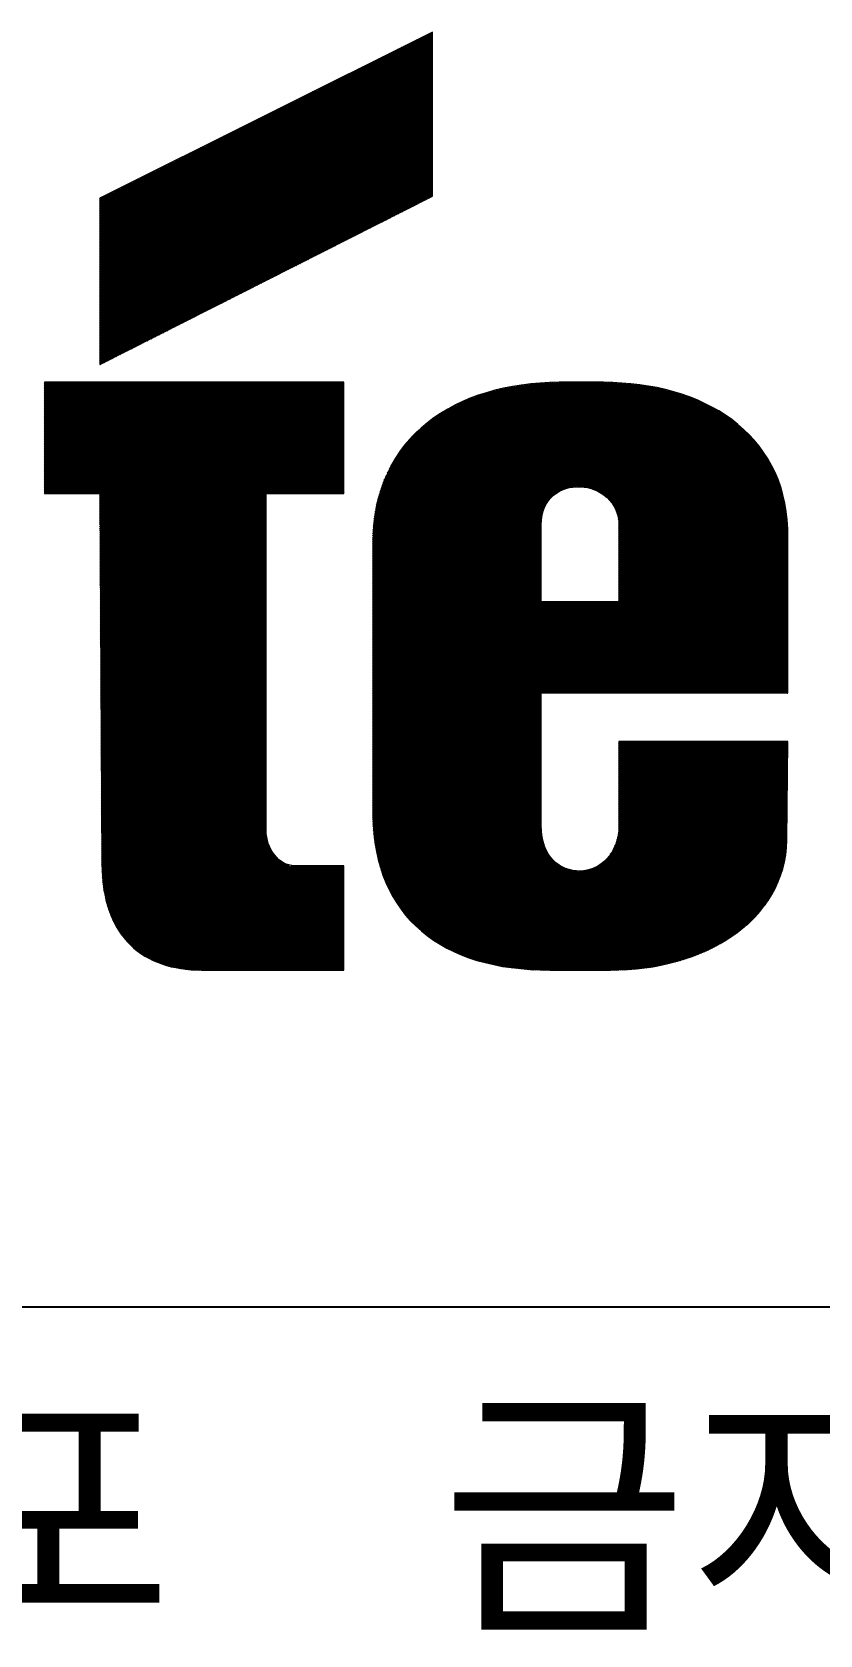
# Model space of a CAD drawing. Header units: millimetres. Extents: x 1599 to 2158, y -510 to -79.
# Drawn here: x 2036.37 to 2043.58, y -500.8 to -486.12 of the extents above; entities that cross this region are included whole.
import ezdxf

# ---------------------------------------------------------------- set-up
doc = ezdxf.new("R2010")
doc.units = ezdxf.units.MM
doc.styles.add('ROMANS', font='txt', dxfattribs={"height": 0.2})

msp = doc.modelspace()

# ---------------------------------------------------------------- hatches: boundary and pattern name
h = msp.add_hatch()
h.set_pattern_fill('ANSI31', color=256, scale=0.1, style=0)
h.set_pattern_definition([(45, (1531.588081, -317.497755), (-0.00883883476, 0.00883883476), [])])
h.paths.add_polyline_path([(2043.283, -490.672), (2043.278, -490.591), (2043.27, -490.513), (2043.256, -490.437), (2043.24, -490.363), (2043.22, -490.292), (2043.195, -490.222), (2043.167, -490.156), (2043.136, -490.092), (2043.101, -490.031), (2043.063, -489.973), (2043.022, -489.917), (2042.977, -489.862), (2042.929, -489.811), (2042.88, -489.763), (2042.827, -489.717), (2042.771, -489.672), (2042.713, -489.631), (2042.652, -489.593), (2042.589, -489.558), (2042.523, -489.525), (2042.455, -489.493), (2042.385, -489.465), (2042.314, -489.441), (2042.24, -489.417), (2042.166, -489.398), (2042.088, -489.379), (2042.01, -489.366), (2041.929, -489.353), (2041.848, -489.345), (2041.766, -489.338), (2041.683, -489.333), (2041.597, -489.331), (2041.192, -489.331), (2041.103, -489.333), (2041.015, -489.338), (2040.931, -489.345), (2040.847, -489.356), (2040.764, -489.369), (2040.683, -489.384), (2040.604, -489.404), (2040.526, -489.426), (2040.45, -489.45), (2040.377, -489.477), (2040.306, -489.508), (2040.237, -489.541), (2040.171, -489.576), (2040.106, -489.616), (2040.043, -489.657), (2039.986, -489.702), (2039.929, -489.75), (2039.875, -489.799), (2039.825, -489.852), (2039.777, -489.908), (2039.734, -489.966), (2039.693, -490.027), (2039.655, -490.092), (2039.622, -490.16), (2039.59, -490.229), (2039.564, -490.302), (2039.541, -490.376), (2039.521, -490.455), (2039.506, -490.536), (2039.495, -490.619), (2039.488, -490.705), (2039.485, -490.794), (2039.485, -493.293), (2039.488, -493.379), (2039.495, -493.463), (2039.505, -493.544), (2039.519, -493.624), (2039.536, -493.7), (2039.556, -493.773), (2039.579, -493.844), (2039.605, -493.911), (2039.635, -493.976), (2039.668, -494.039), (2039.705, -494.098), (2039.744, -494.156), (2039.786, -494.211), (2039.832, -494.262), (2039.88, -494.31), (2039.931, -494.356), (2039.984, -494.399), (2040.042, -494.44), (2040.101, -494.478), (2040.162, -494.513), (2040.228, -494.544), (2040.296, -494.574), (2040.366, -494.601), (2040.438, -494.625), (2040.514, -494.645), (2040.592, -494.663), (2040.673, -494.68), (2040.756, -494.692), (2040.84, -494.701), (2040.928, -494.71), (2041.019, -494.713), (2041.109, -494.715), (2041.658, -494.715), (2041.737, -494.713), (2041.817, -494.71), (2041.895, -494.703), (2041.972, -494.695), (2042.048, -494.683), (2042.123, -494.668), (2042.197, -494.652), (2042.27, -494.634), (2042.341, -494.612), (2042.409, -494.589), (2042.476, -494.563), (2042.542, -494.535), (2042.605, -494.503), (2042.666, -494.47), (2042.726, -494.435), (2042.782, -494.397), (2042.837, -494.358), (2042.888, -494.316), (2042.937, -494.273), (2042.984, -494.227), (2043.027, -494.179), (2043.066, -494.13), (2043.103, -494.077), (2043.137, -494.022), (2043.167, -493.968), (2043.194, -493.908), (2043.217, -493.849), (2043.237, -493.787), (2043.253, -493.723), (2043.265, -493.659), (2043.271, -493.591), (2043.275, -493.521), (2043.283, -492.622), (2041.739, -492.622), (2041.739, -493.374), (2041.737, -493.455), (2041.717, -493.544), (2041.684, -493.619), (2041.645, -493.679), (2041.584, -493.737), (2041.521, -493.775), (2041.457, -493.798), (2041.382, -493.809), (2041.308, -493.801), (2041.243, -493.782), (2041.181, -493.747), (2041.126, -493.7), (2041.081, -493.633), (2041.052, -493.568), (2041.031, -493.476), (2041.028, -493.394), (2041.028, -490.632), (2041.031, -490.576), (2041.048, -490.495), (2041.082, -490.427), (2041.12, -490.38), (2041.183, -490.333), (2041.238, -490.307), (2041.295, -490.292), (2041.367, -490.285), (2041.441, -490.292), (2041.5, -490.308), (2041.563, -490.336), (2041.622, -490.378), (2041.667, -490.425), (2041.701, -490.477), (2041.73, -490.553), (2041.739, -490.624), (2041.739, -491.343), (2041.028, -491.343), (2041.028, -492.176), (2043.283, -492.176)])
h.paths.add_polyline_path([(2038.51, -490.348), (2039.222, -490.348), (2039.222, -489.331), (2036.48, -489.331), (2036.48, -490.348), (2036.987, -490.348), (2037.007, -493.74), (2037.009, -493.802), (2037.012, -493.863), (2037.017, -493.921), (2037.025, -493.978), (2037.035, -494.03), (2037.047, -494.082), (2037.06, -494.131), (2037.077, -494.179), (2037.093, -494.224), (2037.113, -494.267), (2037.134, -494.308), (2037.158, -494.348), (2037.182, -494.384), (2037.209, -494.419), (2037.237, -494.452), (2037.267, -494.482), (2037.296, -494.511), (2037.329, -494.538), (2037.364, -494.563), (2037.399, -494.586), (2037.437, -494.606), (2037.475, -494.625), (2037.515, -494.642), (2037.556, -494.657), (2037.597, -494.672), (2037.64, -494.683), (2037.685, -494.692), (2037.729, -494.7), (2037.776, -494.706), (2037.824, -494.711), (2037.872, -494.713), (2037.921, -494.715), (2039.222, -494.715), (2039.222, -493.759), (2038.771, -493.758), (2038.728, -493.758), (2038.693, -493.743), (2038.667, -493.733), (2038.605, -493.685), (2038.56, -493.622), (2038.527, -493.553), (2038.512, -493.487), (2038.51, -493.435)])
h.paths.add_polyline_path([(2036.253, -493.358), (2036.255, -493.272), (2036.255, -490.693), (2036.253, -490.621), (2036.247, -490.551), (2036.235, -490.482), (2036.219, -490.412), (2036.199, -490.346), (2036.176, -490.28), (2036.148, -490.217), (2036.116, -490.155), (2036.082, -490.095), (2036.044, -490.036), (2036.002, -489.978), (2035.958, -489.923), (2035.911, -489.87), (2035.86, -489.819), (2035.809, -489.769), (2035.753, -489.723), (2035.696, -489.679), (2035.637, -489.636), (2035.576, -489.596), (2035.511, -489.56), (2035.447, -489.525), (2035.381, -489.492), (2035.313, -489.464), (2035.245, -489.436), (2035.174, -489.412), (2035.105, -489.391), (2035.034, -489.374), (2034.961, -489.36), (2034.888, -489.348), (2034.817, -489.34), (2034.744, -489.333), (2034.672, -489.331), (2034.083, -489.331), (2033.994, -489.335), (2033.906, -489.34), (2033.822, -489.348), (2033.738, -489.361), (2033.657, -489.378), (2033.578, -489.396), (2033.502, -489.419), (2033.427, -489.444), (2033.354, -489.472), (2033.283, -489.503), (2033.216, -489.538), (2033.151, -489.574), (2033.088, -489.614), (2033.027, -489.655), (2032.969, -489.698), (2032.915, -489.745), (2032.862, -489.794), (2032.814, -489.844), (2032.766, -489.897), (2032.723, -489.951), (2032.683, -490.007), (2032.645, -490.065), (2032.612, -490.125), (2032.581, -490.184), (2032.553, -490.247), (2032.528, -490.312), (2032.508, -490.376), (2032.49, -490.44), (2032.477, -490.508), (2032.467, -490.576), (2032.46, -490.644), (2032.457, -490.713), (2033.981, -490.591), (2033.983, -490.538), (2034.003, -490.477), (2034.031, -490.423), (2034.09, -490.36), (2034.163, -490.321), (2034.234, -490.297), (2034.287, -490.289), (2034.347, -490.286), (2034.428, -490.294), (2034.467, -490.307), (2034.506, -490.319), (2034.582, -490.36), (2034.64, -490.421), (2034.672, -490.475), (2034.689, -490.543), (2034.692, -490.591), (2034.692, -493.435), (2034.689, -493.499), (2034.671, -493.595), (2034.64, -493.664), (2034.595, -493.73), (2034.54, -493.781), (2034.483, -493.814), (2034.42, -493.838), (2034.336, -493.85), (2034.252, -493.838), (2034.197, -493.817), (2034.133, -493.782), (2034.077, -493.73), (2034.031, -493.662), (2034.004, -493.595), (2033.983, -493.506), (2033.981, -493.435), (2033.981, -490.591), (2032.457, -490.713), (2032.457, -493.333), (2032.46, -493.417), (2032.469, -493.5), (2032.482, -493.579), (2032.498, -493.655), (2032.521, -493.73), (2032.548, -493.801), (2032.579, -493.868), (2032.614, -493.935), (2032.654, -493.999), (2032.695, -494.059), (2032.741, -494.116), (2032.789, -494.173), (2032.84, -494.225), (2032.895, -494.275), (2032.953, -494.323), (2033.011, -494.368), (2033.072, -494.409), (2033.135, -494.449), (2033.199, -494.485), (2033.265, -494.518), (2033.331, -494.549), (2033.399, -494.579), (2033.468, -494.604), (2033.538, -494.627), (2033.607, -494.649), (2033.677, -494.665), (2033.746, -494.68), (2033.814, -494.693), (2033.883, -494.703), (2033.951, -494.71), (2034.017, -494.713), (2034.083, -494.715), (2034.569, -494.715), (2034.657, -494.711), (2034.744, -494.705), (2034.829, -494.696), (2034.913, -494.685), (2034.996, -494.672), (2035.075, -494.654), (2035.154, -494.634), (2035.23, -494.612), (2035.306, -494.586), (2035.379, -494.558), (2035.45, -494.528), (2035.518, -494.493), (2035.584, -494.458), (2035.647, -494.419), (2035.708, -494.378), (2035.768, -494.333), (2035.822, -494.287), (2035.875, -494.237), (2035.925, -494.184), (2035.972, -494.13), (2036.015, -494.073), (2036.055, -494.012), (2036.093, -493.949), (2036.126, -493.885), (2036.156, -493.817), (2036.182, -493.748), (2036.204, -493.675), (2036.222, -493.599), (2036.237, -493.521), (2036.247, -493.44)])
h.paths.add_polyline_path([(2031.969, -492.257), (2031.968, -492.204), (2031.963, -492.154), (2031.956, -492.105), (2031.945, -492.057), (2031.93, -492.011), (2031.913, -491.966), (2031.893, -491.925), (2031.872, -491.883), (2031.845, -491.844), (2031.819, -491.806), (2031.788, -491.769), (2031.756, -491.735), (2031.721, -491.702), (2031.685, -491.67), (2031.645, -491.64), (2031.604, -491.612), (2031.561, -491.586), (2031.516, -491.559), (2031.47, -491.536), (2031.422, -491.513), (2031.373, -491.493), (2031.321, -491.474), (2031.27, -491.457), (2031.216, -491.44), (2031.161, -491.426), (2031.105, -491.412), (2031.049, -491.401), (2030.991, -491.389), (2030.931, -491.381), (2030.872, -491.374), (2030.812, -491.368), (2030.751, -491.363), (2030.812, -491.358), (2030.872, -491.35), (2030.931, -491.34), (2030.991, -491.326), (2031.049, -491.31), (2031.105, -491.292), (2031.161, -491.27), (2031.216, -491.247), (2031.27, -491.222), (2031.321, -491.194), (2031.373, -491.164), (2031.422, -491.133), (2031.47, -491.098), (2031.516, -491.062), (2031.561, -491.024), (2031.604, -490.984), (2031.645, -490.943), (2031.685, -490.9), (2031.721, -490.857), (2031.756, -490.811), (2031.788, -490.763), (2031.819, -490.713), (2031.845, -490.664), (2031.872, -490.612), (2031.893, -490.559), (2031.913, -490.507), (2031.93, -490.45), (2031.945, -490.396), (2031.956, -490.34), (2031.963, -490.282), (2031.968, -490.224), (2031.969, -490.164), (2031.969, -489.718), (2031.968, -489.649), (2031.963, -489.583), (2031.954, -489.517), (2031.943, -489.454), (2031.928, -489.393), (2031.908, -489.331), (2031.887, -489.274), (2031.862, -489.216), (2031.834, -489.161), (2031.802, -489.108), (2031.768, -489.059), (2031.73, -489.009), (2031.688, -488.961), (2031.644, -488.917), (2031.597, -488.874), (2031.546, -488.834), (2031.493, -488.794), (2031.437, -488.758), (2031.378, -488.725), (2031.315, -488.692), (2031.25, -488.662), (2031.183, -488.636), (2031.112, -488.611), (2031.037, -488.588), (2030.959, -488.568), (2030.88, -488.55), (2030.798, -488.535), (2030.713, -488.523), (2030.626, -488.513), (2030.535, -488.505), (2030.44, -488.502), (2030.345, -488.5), (2028.051, -488.5), (2028.051, -494.715), (2029.614, -494.715), (2029.614, -489.373), (2029.94, -489.373), (2030.035, -489.38), (2030.143, -489.423), (2030.239, -489.498), (2030.295, -489.571), (2030.33, -489.624), (2030.36, -489.684), (2030.384, -489.746), (2030.407, -489.812), (2030.424, -489.88), (2030.437, -489.953), (2030.447, -490.026), (2030.452, -490.1), (2030.454, -490.174), (2030.452, -490.25), (2030.445, -490.325), (2030.434, -490.398), (2030.419, -490.469), (2030.401, -490.538), (2030.378, -490.604), (2030.351, -490.667), (2030.321, -490.726), (2030.287, -490.779), (2030.229, -490.855), (2030.142, -490.924), (2030.032, -490.97), (2029.94, -490.978), (2029.614, -490.978), (2029.614, -491.872), (2029.999, -491.872), (2030.038, -491.872), (2030.075, -491.882), (2030.124, -491.895), (2030.196, -491.936), (2030.227, -491.964), (2030.253, -491.985), (2030.282, -492.021), (2030.303, -492.046), (2030.328, -492.085), (2030.349, -492.118), (2030.368, -492.158), (2030.379, -492.183), (2030.389, -492.209), (2030.408, -492.256), (2030.416, -492.288), (2030.425, -492.317), (2030.434, -492.369), (2030.439, -492.396), (2030.445, -492.449), (2030.445, -492.475), (2030.447, -492.5), (2030.447, -494.715), (2031.969, -494.715)])

# ---------------------------------------------------------------- linework, layer by layer
at = {"color": 1, "lineweight": 0}
for p, q in [((2040.033, -486.123), (2036.987, -487.646)), ((2040.033, -487.626), (2040.033, -486.123)), ((2036.987, -489.169), (2040.033, -487.626)), ((2036.987, -487.646), (2036.987, -489.169)), ((2036.987, -487.646), (2036.987, -487.646))]:
    msp.add_line(p, q, dxfattribs=at)
at = {"color": 1}
for p, q in [((2036.987, -489.153), (2040.001, -486.14)), ((2036.987, -489.136), (2039.966, -486.157)), ((2036.987, -489.118), (2039.93, -486.175)), ((2036.987, -489.1), (2039.895, -486.192)), ((2036.99, -489.168), (2040.033, -486.125)), ((2037.026, -489.15), (2040.033, -486.142)), ((2037.062, -489.132), (2040.033, -486.16)), ((2037.098, -489.113), (2040.033, -486.178)), ((2037.134, -489.095), (2040.033, -486.196)), ((2036.987, -489.083), (2039.86, -486.21)), ((2036.987, -489.065), (2039.824, -486.228)), ((2036.987, -489.047), (2039.789, -486.245)), ((2036.987, -489.03), (2039.754, -486.263)), ((2036.987, -489.012), (2039.718, -486.281)), ((2036.987, -488.994), (2039.683, -486.298)), ((2036.987, -488.977), (2039.648, -486.316)), ((2036.987, -488.959), (2039.612, -486.334)), ((2037.17, -489.077), (2040.033, -486.213)), ((2037.205, -489.059), (2040.033, -486.231)), ((2037.241, -489.041), (2040.033, -486.249)), ((2037.277, -489.023), (2040.033, -486.266)), ((2037.313, -489.004), (2040.033, -486.284)), ((2037.349, -488.986), (2040.033, -486.302)), ((2037.385, -488.968), (2040.033, -486.319)), ((2037.42, -488.95), (2040.033, -486.337)), ((2036.987, -488.941), (2039.577, -486.351)), ((2036.987, -488.923), (2039.542, -486.369)), ((2036.987, -488.906), (2039.506, -486.387)), ((2036.987, -488.888), (2039.471, -486.404)), ((2036.987, -488.87), (2039.436, -486.422)), ((2036.987, -488.853), (2039.4, -486.44)), ((2036.987, -488.835), (2039.365, -486.457)), ((2036.987, -488.817), (2039.33, -486.475)), ((2036.987, -488.8), (2039.294, -486.493)), ((2037.456, -488.932), (2040.033, -486.355)), ((2037.492, -488.914), (2040.033, -486.372)), ((2037.528, -488.895), (2040.033, -486.39)), ((2037.564, -488.877), (2040.033, -486.408)), ((2037.6, -488.859), (2040.033, -486.425)), ((2037.635, -488.841), (2040.033, -486.443)), ((2037.671, -488.823), (2040.033, -486.461)), ((2037.707, -488.805), (2040.033, -486.478)), ((2036.987, -488.782), (2039.259, -486.51)), ((2036.987, -488.764), (2039.224, -486.528)), ((2036.987, -488.747), (2039.188, -486.546)), ((2036.987, -488.729), (2039.153, -486.563)), ((2036.987, -488.711), (2039.118, -486.581)), ((2036.987, -488.694), (2039.082, -486.599)), ((2036.987, -488.676), (2039.047, -486.616)), ((2036.987, -488.658), (2039.012, -486.634)), ((2037.743, -488.787), (2040.033, -486.496)), ((2037.779, -488.768), (2040.033, -486.514)), ((2037.815, -488.75), (2040.033, -486.531)), ((2037.85, -488.732), (2040.033, -486.549)), ((2037.886, -488.714), (2040.033, -486.567)), ((2037.922, -488.696), (2040.033, -486.584)), ((2037.958, -488.678), (2040.033, -486.602)), ((2037.994, -488.659), (2040.033, -486.62)), ((2038.03, -488.641), (2040.033, -486.637)), ((2036.987, -488.641), (2038.976, -486.652)), ((2036.987, -488.623), (2038.941, -486.669)), ((2036.987, -488.605), (2038.906, -486.687)), ((2036.987, -488.588), (2038.87, -486.705)), ((2036.987, -488.57), (2038.835, -486.722)), ((2036.987, -488.552), (2038.8, -486.74)), ((2036.987, -488.535), (2038.764, -486.758)), ((2036.987, -488.517), (2038.729, -486.775)), ((2038.066, -488.623), (2040.033, -486.655)), ((2038.101, -488.605), (2040.033, -486.673)), ((2038.137, -488.587), (2040.033, -486.69)), ((2038.173, -488.569), (2040.033, -486.708)), ((2038.209, -488.55), (2040.033, -486.726)), ((2038.245, -488.532), (2040.033, -486.744)), ((2038.281, -488.514), (2040.033, -486.761)), ((2038.316, -488.496), (2040.033, -486.779)), ((2036.987, -488.499), (2038.694, -486.793)), ((2036.987, -488.482), (2038.658, -486.811)), ((2036.987, -488.464), (2038.623, -486.828)), ((2036.987, -488.446), (2038.588, -486.846)), ((2036.987, -488.428), (2038.552, -486.864)), ((2036.987, -488.411), (2038.517, -486.881)), ((2036.987, -488.393), (2038.482, -486.899)), ((2036.987, -488.375), (2038.446, -486.916)), ((2036.987, -488.358), (2038.411, -486.934)), ((2038.352, -488.478), (2040.033, -486.797)), ((2038.388, -488.46), (2040.033, -486.814)), ((2038.424, -488.441), (2040.033, -486.832)), ((2038.46, -488.423), (2040.033, -486.85)), ((2038.496, -488.405), (2040.033, -486.867)), ((2038.531, -488.387), (2040.033, -486.885)), ((2038.567, -488.369), (2040.033, -486.903)), ((2038.603, -488.351), (2040.033, -486.92)), ((2036.987, -488.34), (2038.376, -486.952)), ((2036.987, -488.322), (2038.34, -486.969)), ((2036.987, -488.305), (2038.305, -486.987)), ((2036.987, -488.287), (2038.27, -487.005)), ((2036.987, -488.269), (2038.234, -487.022)), ((2036.987, -488.252), (2038.199, -487.04)), ((2036.987, -488.234), (2038.164, -487.058)), ((2036.987, -488.216), (2038.128, -487.075)), ((2038.639, -488.332), (2040.033, -486.938)), ((2038.675, -488.314), (2040.033, -486.956)), ((2038.711, -488.296), (2040.033, -486.973)), ((2038.747, -488.278), (2040.033, -486.991)), ((2038.782, -488.26), (2040.033, -487.009)), ((2038.818, -488.242), (2040.033, -487.026)), ((2038.854, -488.223), (2040.033, -487.044)), ((2038.89, -488.205), (2040.033, -487.062)), ((2038.926, -488.187), (2040.033, -487.079)), ((2036.987, -488.199), (2038.093, -487.093)), ((2036.987, -488.181), (2038.058, -487.111)), ((2036.987, -488.163), (2038.022, -487.128)), ((2036.987, -488.146), (2037.987, -487.146)), ((2036.987, -488.128), (2037.952, -487.164)), ((2036.987, -488.11), (2037.916, -487.181)), ((2036.987, -488.093), (2037.881, -487.199)), ((2036.987, -488.075), (2037.846, -487.217)), ((2038.962, -488.169), (2040.033, -487.097)), ((2038.997, -488.151), (2040.033, -487.115)), ((2039.033, -488.133), (2040.033, -487.132)), ((2039.069, -488.114), (2040.033, -487.15)), ((2039.105, -488.096), (2040.033, -487.168)), ((2039.141, -488.078), (2040.033, -487.185)), ((2039.177, -488.06), (2040.033, -487.203)), ((2039.212, -488.042), (2040.033, -487.221)), ((2036.987, -488.057), (2037.81, -487.234)), ((2036.987, -488.04), (2037.775, -487.252)), ((2036.987, -488.022), (2037.74, -487.27)), ((2036.987, -488.004), (2037.704, -487.287)), ((2036.987, -487.987), (2037.669, -487.305)), ((2036.987, -487.969), (2037.634, -487.323)), ((2036.987, -487.951), (2037.598, -487.34)), ((2036.987, -487.934), (2037.563, -487.358)), ((2036.987, -487.916), (2037.528, -487.376)), ((2039.248, -488.024), (2040.033, -487.239)), ((2039.284, -488.005), (2040.033, -487.256)), ((2039.32, -487.987), (2040.033, -487.274)), ((2039.356, -487.969), (2040.033, -487.292)), ((2039.392, -487.951), (2040.033, -487.309)), ((2039.428, -487.933), (2040.033, -487.327)), ((2039.463, -487.915), (2040.033, -487.345)), ((2039.499, -487.896), (2040.033, -487.362)), ((2036.987, -487.898), (2037.492, -487.393)), ((2036.987, -487.88), (2037.457, -487.411)), ((2036.987, -487.863), (2037.422, -487.429)), ((2036.987, -487.845), (2037.386, -487.446)), ((2036.987, -487.827), (2037.351, -487.464)), ((2036.987, -487.81), (2037.316, -487.482)), ((2036.987, -487.792), (2037.28, -487.499)), ((2036.987, -487.774), (2037.245, -487.517)), ((2039.535, -487.878), (2040.033, -487.38)), ((2039.571, -487.86), (2040.033, -487.398)), ((2039.607, -487.842), (2040.033, -487.415)), ((2039.643, -487.824), (2040.033, -487.433)), ((2039.678, -487.806), (2040.033, -487.451)), ((2039.714, -487.788), (2040.033, -487.468)), ((2039.75, -487.769), (2040.033, -487.486)), ((2039.786, -487.751), (2040.033, -487.504)), ((2039.822, -487.733), (2040.033, -487.521)), ((2036.987, -487.757), (2037.21, -487.535)), ((2036.987, -487.739), (2037.174, -487.552)), ((2036.987, -487.721), (2037.139, -487.57)), ((2036.987, -487.704), (2037.103, -487.588)), ((2036.987, -487.686), (2037.068, -487.605)), ((2036.987, -487.668), (2037.033, -487.623)), ((2036.987, -487.651), (2036.997, -487.64)), ((2039.858, -487.715), (2040.033, -487.539)), ((2039.893, -487.697), (2040.033, -487.557)), ((2039.929, -487.679), (2040.033, -487.574)), ((2039.965, -487.66), (2040.033, -487.592)), ((2040.001, -487.642), (2040.033, -487.61))]:
    msp.add_line(p, q, dxfattribs=at)
at = {"color": 154, "lineweight": 0}
for p, q in [((2036.48, -489.331), (2036.48, -490.348)), ((2039.222, -489.331), (2036.48, -489.331)), ((2036.48, -489.331), (2036.48, -489.331)), ((2039.222, -490.348), (2039.222, -489.331)), ((2040.526, -489.426), (2040.45, -489.45)), ((2040.604, -489.404), (2040.526, -489.426)), ((2040.683, -489.384), (2040.604, -489.404)), ((2040.764, -489.369), (2040.683, -489.384)), ((2040.847, -489.356), (2040.764, -489.369)), ((2040.931, -489.345), (2040.847, -489.356)), ((2041.015, -489.338), (2040.931, -489.345)), ((2041.103, -489.333), (2041.015, -489.338)), ((2041.192, -489.331), (2041.103, -489.333)), ((2041.597, -489.331), (2041.192, -489.331)), ((2041.683, -489.333), (2041.597, -489.331)), ((2041.766, -489.338), (2041.683, -489.333)), ((2041.848, -489.345), (2041.766, -489.338)), ((2041.929, -489.353), (2041.848, -489.345)), ((2042.01, -489.366), (2041.929, -489.353)), ((2042.088, -489.379), (2042.01, -489.366)), ((2042.166, -489.398), (2042.088, -489.379)), ((2042.24, -489.417), (2042.166, -489.398)), ((2042.314, -489.441), (2042.24, -489.417)), ((2040.171, -489.576), (2040.106, -489.616)), ((2040.237, -489.541), (2040.171, -489.576)), ((2040.306, -489.508), (2040.237, -489.541)), ((2040.377, -489.477), (2040.306, -489.508)), ((2040.45, -489.45), (2040.377, -489.477)), ((2042.385, -489.465), (2042.314, -489.441)), ((2042.455, -489.493), (2042.385, -489.465)), ((2042.523, -489.525), (2042.455, -489.493)), ((2042.589, -489.558), (2042.523, -489.525)), ((2042.652, -489.593), (2042.589, -489.558)), ((2039.986, -489.702), (2039.929, -489.75)), ((2040.043, -489.657), (2039.986, -489.702)), ((2040.106, -489.616), (2040.043, -489.657)), ((2042.713, -489.631), (2042.652, -489.593)), ((2042.771, -489.672), (2042.713, -489.631)), ((2042.827, -489.717), (2042.771, -489.672)), ((2042.88, -489.763), (2042.827, -489.717)), ((2039.825, -489.852), (2039.777, -489.908)), ((2039.875, -489.799), (2039.825, -489.852)), ((2039.929, -489.75), (2039.875, -489.799)), ((2042.929, -489.811), (2042.88, -489.763)), ((2042.977, -489.862), (2042.929, -489.811)), ((2043.022, -489.917), (2042.977, -489.862)), ((2039.734, -489.966), (2039.693, -490.027)), ((2039.777, -489.908), (2039.734, -489.966)), ((2043.063, -489.973), (2043.022, -489.917)), ((2043.101, -490.031), (2043.063, -489.973)), ((2039.622, -490.16), (2039.59, -490.229)), ((2039.655, -490.092), (2039.622, -490.16)), ((2039.693, -490.027), (2039.655, -490.092)), ((2043.136, -490.092), (2043.101, -490.031)), ((2043.167, -490.156), (2043.136, -490.092)), ((2043.195, -490.222), (2043.167, -490.156)), ((2039.564, -490.302), (2039.541, -490.376)), ((2039.59, -490.229), (2039.564, -490.302)), ((2041.222, -490.315), (2041.253, -490.303)), ((2041.253, -490.303), (2041.285, -490.295)), ((2041.285, -490.295), (2041.318, -490.29)), ((2041.318, -490.29), (2041.351, -490.287)), ((2041.351, -490.287), (2041.384, -490.287)), ((2041.384, -490.287), (2041.419, -490.29)), ((2041.419, -490.29), (2041.452, -490.295)), ((2041.452, -490.295), (2041.483, -490.303)), ((2041.483, -490.303), (2041.516, -490.315)), ((2043.22, -490.292), (2043.195, -490.222)), ((2043.24, -490.363), (2043.22, -490.292)), ((2036.48, -490.348), (2036.987, -490.348)), ((2036.987, -490.348), (2037.007, -493.74)), ((2038.51, -493.435), (2038.51, -490.348)), ((2038.51, -490.348), (2039.222, -490.348)), ((2039.521, -490.455), (2039.506, -490.536)), ((2039.541, -490.376), (2039.521, -490.455)), ((2041.058, -490.475), (2041.075, -490.442)), ((2041.075, -490.442), (2041.093, -490.414)), ((2041.093, -490.414), (2041.114, -490.388)), ((2041.114, -490.388), (2041.139, -490.366)), ((2041.139, -490.366), (2041.166, -490.346)), ((2041.166, -490.346), (2041.194, -490.328)), ((2041.194, -490.328), (2041.222, -490.315)), ((2041.516, -490.315), (2041.546, -490.328)), ((2041.546, -490.328), (2041.576, -490.345)), ((2041.576, -490.345), (2041.604, -490.364)), ((2041.604, -490.364), (2041.63, -490.386)), ((2041.63, -490.386), (2041.653, -490.411)), ((2041.653, -490.411), (2041.675, -490.437)), ((2041.675, -490.437), (2041.695, -490.467)), ((2043.256, -490.437), (2043.24, -490.363)), ((2043.27, -490.513), (2043.256, -490.437)), ((2039.506, -490.536), (2039.495, -490.619)), ((2041.028, -490.632), (2041.03, -490.588)), ((2041.03, -490.588), (2041.037, -490.548)), ((2041.037, -490.548), (2041.045, -490.51)), ((2041.045, -490.51), (2041.058, -490.475)), ((2041.695, -490.467), (2041.709, -490.498)), ((2041.709, -490.498), (2041.723, -490.533)), ((2041.723, -490.533), (2041.733, -490.571)), ((2041.733, -490.571), (2041.737, -490.611)), ((2043.278, -490.591), (2043.27, -490.513)), ((2043.283, -490.672), (2043.278, -490.591)), ((2039.488, -490.705), (2039.485, -490.794)), ((2039.495, -490.619), (2039.488, -490.705)), ((2041.028, -493.394), (2041.028, -490.632)), ((2041.737, -490.611), (2041.739, -490.652)), ((2041.739, -490.652), (2041.739, -491.343)), ((2043.283, -492.176), (2043.283, -490.672)), ((2039.485, -490.794), (2039.485, -493.293)), ((2039.485, -490.794), (2039.485, -490.794)), ((2041.739, -491.343), (2041.028, -491.343)), ((2041.028, -491.343), (2041.028, -492.176)), ((2041.028, -492.176), (2043.283, -492.176)), ((2043.283, -492.622), (2041.739, -492.622)), ((2041.739, -492.622), (2041.739, -493.374)), ((2043.275, -493.521), (2043.283, -492.622)), ((2039.485, -493.293), (2039.488, -493.379)), ((2039.488, -493.379), (2039.495, -493.463)), ((2041.03, -493.445), (2041.028, -493.394)), ((2041.739, -493.374), (2041.737, -493.425)), ((2038.511, -493.465), (2038.51, -493.435)), ((2038.515, -493.497), (2038.511, -493.465)), ((2038.521, -493.526), (2038.515, -493.497)), ((2038.529, -493.554), (2038.521, -493.526)), ((2039.495, -493.463), (2039.505, -493.544)), ((2041.035, -493.493), (2041.03, -493.445)), ((2041.045, -493.536), (2041.035, -493.493)), ((2041.057, -493.578), (2041.045, -493.536)), ((2041.723, -493.518), (2041.709, -493.561)), ((2041.733, -493.473), (2041.723, -493.518)), ((2041.737, -493.425), (2041.733, -493.473)), ((2043.271, -493.591), (2043.275, -493.521)), ((2038.541, -493.582), (2038.529, -493.554)), ((2038.554, -493.611), (2038.541, -493.582)), ((2038.569, -493.635), (2038.554, -493.611)), ((2038.586, -493.659), (2038.569, -493.635)), ((2038.604, -493.68), (2038.586, -493.659)), ((2038.624, -493.7), (2038.604, -493.68)), ((2039.505, -493.544), (2039.519, -493.624)), ((2039.519, -493.624), (2039.536, -493.7)), ((2041.073, -493.616), (2041.057, -493.578)), ((2041.091, -493.649), (2041.073, -493.616)), ((2041.113, -493.68), (2041.091, -493.649)), ((2041.136, -493.708), (2041.113, -493.68)), ((2041.653, -493.667), (2041.628, -493.695)), ((2041.675, -493.634), (2041.653, -493.667)), ((2041.693, -493.599), (2041.675, -493.634)), ((2041.709, -493.561), (2041.693, -493.599)), ((2043.253, -493.723), (2043.265, -493.659)), ((2043.265, -493.659), (2043.271, -493.591)), ((2037.007, -493.74), (2037.009, -493.802)), ((2037.009, -493.802), (2037.012, -493.863)), ((2038.645, -493.716), (2038.624, -493.7)), ((2038.668, -493.731), (2038.645, -493.716)), ((2038.68, -493.738), (2038.668, -493.731)), ((2038.693, -493.743), (2038.68, -493.738)), ((2038.705, -493.748), (2038.693, -493.743)), ((2038.718, -493.751), (2038.705, -493.748)), ((2038.731, -493.754), (2038.718, -493.751)), ((2038.744, -493.756), (2038.731, -493.754)), ((2038.757, -493.758), (2038.744, -493.756)), ((2038.771, -493.758), (2038.757, -493.758)), ((2039.222, -493.759), (2038.771, -493.758)), ((2039.222, -494.715), (2039.222, -493.759)), ((2039.536, -493.7), (2039.556, -493.773)), ((2039.556, -493.773), (2039.579, -493.844)), ((2041.162, -493.731), (2041.136, -493.708)), ((2041.19, -493.753), (2041.162, -493.731)), ((2041.22, -493.769), (2041.19, -493.753)), ((2041.25, -493.784), (2041.22, -493.769)), ((2041.283, -493.794), (2041.25, -493.784)), ((2041.316, -493.802), (2041.283, -493.794)), ((2041.349, -493.806), (2041.316, -493.802)), ((2041.382, -493.807), (2041.349, -493.806)), ((2041.415, -493.804), (2041.382, -493.807)), ((2041.448, -493.799), (2041.415, -493.804)), ((2041.481, -493.789), (2041.448, -493.799)), ((2041.514, -493.778), (2041.481, -493.789)), ((2041.544, -493.761), (2041.514, -493.778)), ((2041.574, -493.743), (2041.544, -493.761)), ((2041.602, -493.72), (2041.574, -493.743)), ((2041.628, -493.695), (2041.602, -493.72)), ((2043.217, -493.849), (2043.237, -493.787)), ((2043.237, -493.787), (2043.253, -493.723)), ((2037.012, -493.863), (2037.017, -493.921)), ((2037.017, -493.921), (2037.025, -493.978)), ((2037.025, -493.978), (2037.035, -494.03)), ((2039.579, -493.844), (2039.605, -493.911)), ((2039.605, -493.911), (2039.635, -493.976)), ((2039.635, -493.976), (2039.668, -494.039)), ((2043.137, -494.022), (2043.167, -493.968)), ((2043.167, -493.968), (2043.194, -493.908)), ((2043.194, -493.908), (2043.217, -493.849)), ((2037.035, -494.03), (2037.047, -494.082)), ((2037.047, -494.082), (2037.06, -494.131)), ((2039.668, -494.039), (2039.705, -494.098)), ((2039.705, -494.098), (2039.744, -494.156)), ((2043.066, -494.13), (2043.103, -494.077)), ((2043.103, -494.077), (2043.137, -494.022)), ((2037.06, -494.131), (2037.077, -494.179)), ((2037.077, -494.179), (2037.093, -494.224)), ((2037.093, -494.224), (2037.113, -494.267)), ((2037.113, -494.267), (2037.134, -494.308)), ((2039.744, -494.156), (2039.786, -494.211)), ((2039.786, -494.211), (2039.832, -494.262)), ((2039.832, -494.262), (2039.88, -494.31)), ((2042.888, -494.316), (2042.937, -494.273)), ((2042.937, -494.273), (2042.984, -494.227)), ((2042.984, -494.227), (2043.027, -494.179)), ((2043.027, -494.179), (2043.066, -494.13)), ((2037.134, -494.308), (2037.158, -494.348)), ((2037.158, -494.348), (2037.182, -494.384)), ((2037.182, -494.384), (2037.209, -494.419)), ((2037.209, -494.419), (2037.237, -494.452)), ((2039.88, -494.31), (2039.931, -494.356)), ((2039.931, -494.356), (2039.984, -494.399)), ((2039.984, -494.399), (2040.042, -494.44)), ((2042.726, -494.435), (2042.782, -494.397)), ((2042.782, -494.397), (2042.837, -494.358)), ((2042.837, -494.358), (2042.888, -494.316)), ((2037.237, -494.452), (2037.267, -494.482)), ((2037.267, -494.482), (2037.296, -494.511)), ((2037.296, -494.511), (2037.329, -494.538)), ((2037.329, -494.538), (2037.364, -494.563)), ((2037.364, -494.563), (2037.399, -494.586)), ((2040.042, -494.44), (2040.101, -494.478)), ((2040.101, -494.478), (2040.162, -494.513)), ((2040.162, -494.513), (2040.228, -494.544)), ((2040.228, -494.544), (2040.296, -494.574)), ((2042.409, -494.589), (2042.476, -494.563)), ((2042.476, -494.563), (2042.542, -494.535)), ((2042.542, -494.535), (2042.605, -494.503)), ((2042.605, -494.503), (2042.666, -494.47)), ((2042.666, -494.47), (2042.726, -494.435)), ((2037.399, -494.586), (2037.437, -494.606)), ((2037.437, -494.606), (2037.475, -494.625)), ((2037.475, -494.625), (2037.515, -494.642)), ((2037.515, -494.642), (2037.556, -494.657)), ((2037.556, -494.657), (2037.597, -494.672)), ((2037.597, -494.672), (2037.64, -494.683)), ((2037.64, -494.683), (2037.685, -494.692)), ((2037.685, -494.692), (2037.729, -494.7)), ((2037.729, -494.7), (2037.776, -494.706)), ((2037.776, -494.706), (2037.824, -494.711)), ((2037.824, -494.711), (2037.872, -494.713)), ((2037.872, -494.713), (2037.921, -494.715)), ((2037.921, -494.715), (2039.222, -494.715)), ((2040.296, -494.574), (2040.366, -494.601)), ((2040.366, -494.601), (2040.438, -494.625)), ((2040.438, -494.625), (2040.514, -494.645)), ((2040.514, -494.645), (2040.592, -494.663)), ((2040.592, -494.663), (2040.673, -494.68)), ((2040.673, -494.68), (2040.756, -494.692)), ((2040.756, -494.692), (2040.84, -494.701)), ((2040.84, -494.701), (2040.928, -494.71)), ((2040.928, -494.71), (2041.019, -494.713)), ((2041.019, -494.713), (2041.109, -494.715)), ((2041.109, -494.715), (2041.658, -494.715)), ((2041.658, -494.715), (2041.737, -494.713)), ((2041.737, -494.713), (2041.817, -494.71)), ((2041.817, -494.71), (2041.895, -494.703)), ((2041.895, -494.703), (2041.972, -494.695)), ((2041.972, -494.695), (2042.048, -494.683)), ((2042.048, -494.683), (2042.123, -494.668)), ((2042.123, -494.668), (2042.197, -494.652)), ((2042.197, -494.652), (2042.27, -494.634)), ((2042.27, -494.634), (2042.341, -494.612)), ((2042.341, -494.612), (2042.409, -494.589))]:
    msp.add_line(p, q, dxfattribs=at)
at = {"color": 5, "linetype": 'Continuous'}
msp.add_line((1612.088, -497.798), (2145.488, -497.798), dxfattribs=at)

# ---------------------------------------------------------------- texts
at = {"color": 6, "insert": (1975.488, -499.798), "char_height": 1.8, "attachment_point": 4, "style": 'ROMANS'}
msp.add_mtext('{\\fﾱﾼﾸﾲￃﾼ|b0|i0|c129|p49;본\u3000도면은\u3000당사\u3000재산으로서\u3000허가없이\u3000무단복사／배포\u3000금지함． }', dxfattribs=at)

doc.saveas('drawing.dxf')
